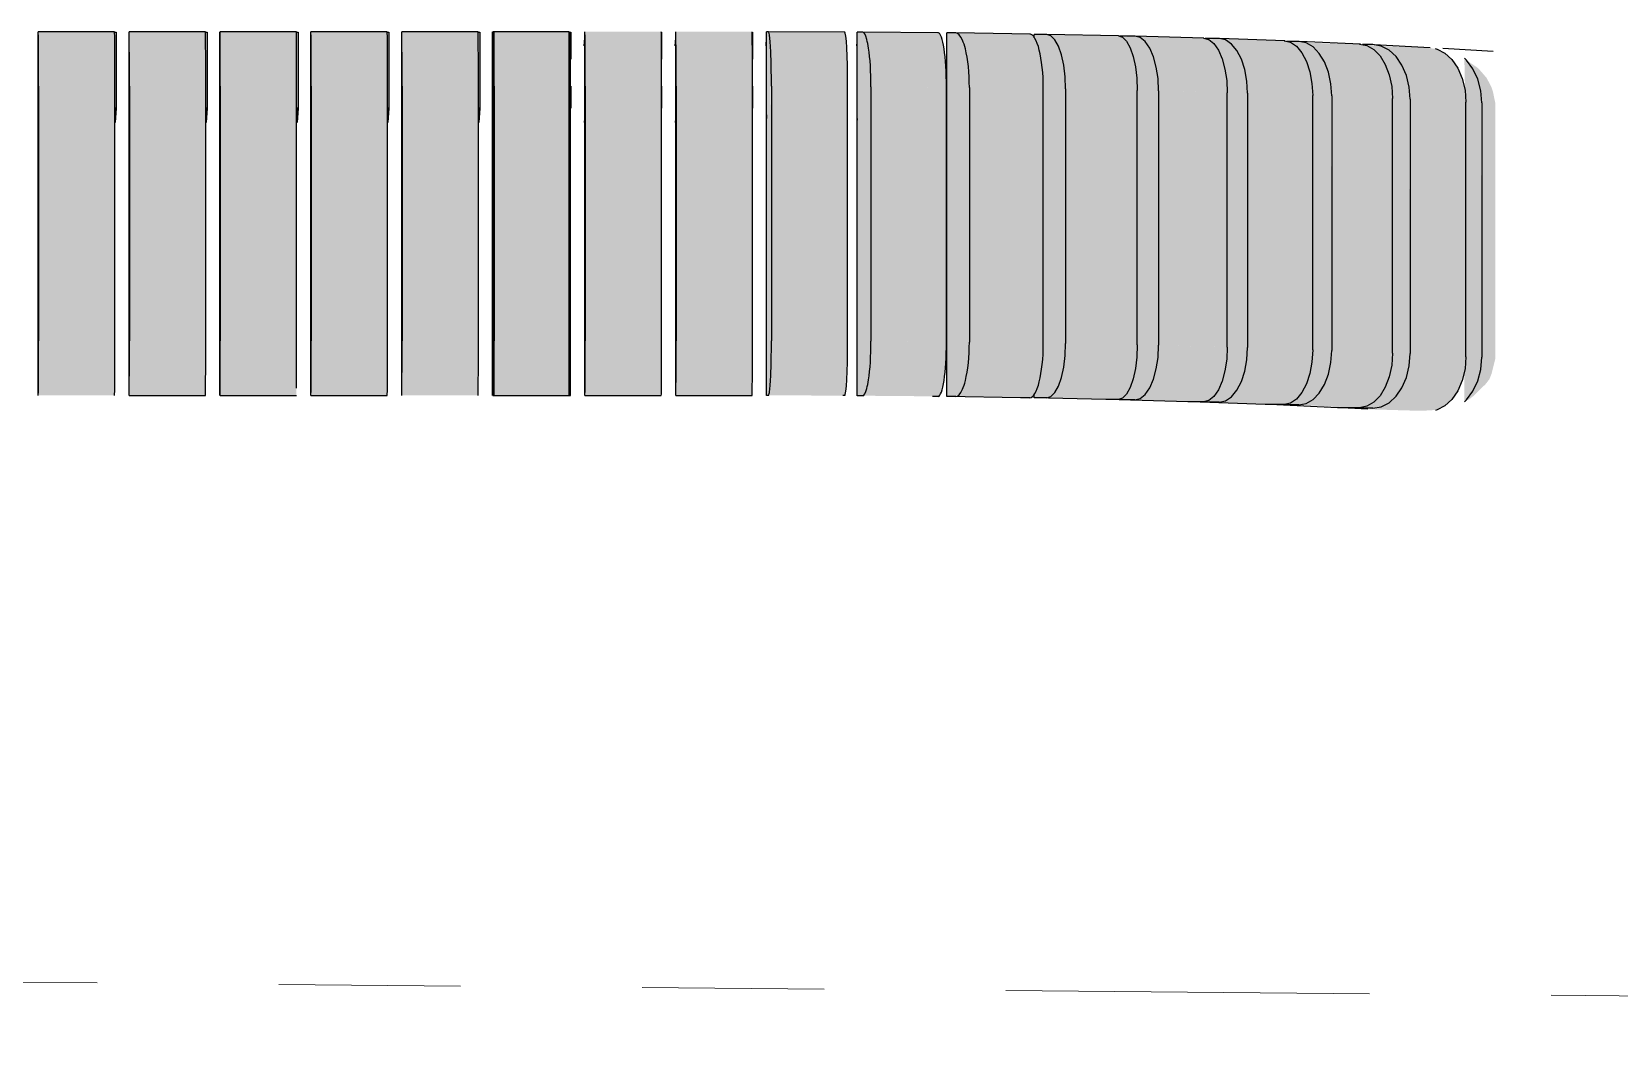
# Model space of a CAD drawing. Header units: metres. Extents: x 0 to 258, y 3 to 25.
# Drawn here: x 183.604 to 184.477, y 22.129 to 22.684 of the extents above; entities that cross this region are included whole.
import ezdxf

# ---------------------------------------------------------------- set-up
doc = ezdxf.new("R2010")
doc.units = ezdxf.units.M
doc.linetypes.add('JacobsDash', pattern=[0.0045, 0.003, -0.0015])
doc.layers.add('A-DETL', color=7, linetype='Continuous', lineweight=13)
doc.layers.add('A-GENM', color=7, linetype='Continuous', lineweight=35)

# ---------------------------------------------------------------- blocks, each defined once
blk = doc.blocks.new('BR08_SEATING_SOUTH 3 - BR08_SEATING_SOUTH 3-5677935-Section 202 ANNOTATION')
at = {"layer": 'A-GENM', "lineweight": 25, "true_color": 0xebe8e4}
for points in [[(-334.5539, 22.65421), (-334.5119, 22.65421), (-334.51203, 22.68421), (-334.55403, 22.68421), (-334.55392, 22.66921), (-334.5539, 22.65649)], [(-334.5119, 22.64211), (-334.51111, 22.64211), (-334.51112, 22.68404), (-334.51202, 22.68404), (-334.51192, 22.66921), (-334.5119, 22.65073)], [(-334.5039, 22.65421), (-334.4619, 22.65421), (-334.46203, 22.68421), (-334.50403, 22.68421), (-334.50392, 22.66921), (-334.5039, 22.65649)], [(-334.4619, 22.64211), (-334.46111, 22.64211), (-334.46112, 22.68404), (-334.46202, 22.68404), (-334.46192, 22.66921), (-334.4619, 22.65073)], [(-334.4539, 22.65421), (-334.4119, 22.65421), (-334.41203, 22.68421), (-334.45403, 22.68421), (-334.45392, 22.66921), (-334.4539, 22.65649)], [(-334.4119, 22.64211), (-334.41111, 22.64211), (-334.41112, 22.68404), (-334.41202, 22.68404), (-334.41192, 22.66921), (-334.4119, 22.65073)], [(-334.4039, 22.65421), (-334.3619, 22.65421), (-334.36203, 22.68421), (-334.40403, 22.68421), (-334.40392, 22.66921), (-334.4039, 22.65649)], [(-334.3619, 22.64211), (-334.36111, 22.64211), (-334.36112, 22.68404), (-334.36202, 22.68404), (-334.36192, 22.66921), (-334.3619, 22.65073)], [(-334.3539, 22.65421), (-334.3119, 22.65421), (-334.31203, 22.68421), (-334.35403, 22.68421), (-334.35392, 22.66921), (-334.3539, 22.65649)], [(-334.3119, 22.64211), (-334.31111, 22.64211), (-334.31112, 22.68404), (-334.31202, 22.68404), (-334.31192, 22.66921), (-334.3119, 22.65073)], [(-334.3039, 22.65421), (-334.2619, 22.65421), (-334.26203, 22.68421), (-334.30403, 22.68421), (-334.30392, 22.66921), (-334.3039, 22.65649)], [(-334.30315, 22.65421), (-334.26115, 22.65421), (-334.26128, 22.68421), (-334.30327, 22.68421), (-334.30317, 22.66921), (-334.30315, 22.65649)], [(-334.25315, 22.65421), (-334.21115, 22.65421), (-334.21128, 22.68421), (-334.25328, 22.68421), (-334.25317, 22.66921), (-334.25315, 22.65649)], [(-334.20315, 22.65421), (-334.16115, 22.65421), (-334.16128, 22.68421), (-334.20328, 22.68421), (-334.20317, 22.66921), (-334.20315, 22.65649)], [(-334.1523, 22.48419), (-334.15151, 22.48821), (-334.15076, 22.50643), (-334.15071, 22.57834), (-334.15117, 22.6754), (-334.1523, 22.68419), (-334.15337, 22.68419), (-334.15337, 22.48419)], [(-334.10877, 22.65407), (-334.10923, 22.67528), (-334.11036, 22.68407), (-334.1523, 22.68419), (-334.15189, 22.68317), (-334.15117, 22.6754), (-334.15071, 22.65419), (-334.1482, 22.65418)], [(-334.10048, 22.484), (-334.0993, 22.48502), (-334.0982, 22.48802), (-334.09653, 22.499), (-334.09592, 22.514), (-334.09608, 22.66177), (-334.09726, 22.67521), (-334.0993, 22.68298), (-334.10048, 22.684), (-334.10352, 22.684), (-334.10352, 22.484)], [(-334.05441, 22.65364), (-334.05502, 22.66864), (-334.05669, 22.67962), (-334.05779, 22.68262), (-334.05897, 22.68364), (-334.10048, 22.684), (-334.0993, 22.68298), (-334.0982, 22.67998), (-334.09653, 22.669), (-334.09592, 22.654), (-334.07037, 22.65378)], [(-334.04928, 22.48353), (-334.04735, 22.48455), (-334.04554, 22.48755), (-334.04399, 22.49231), (-334.04264, 22.50018), (-334.0418, 22.51353), (-334.04206, 22.66129), (-334.04399, 22.67474), (-334.04554, 22.67951), (-334.04735, 22.6825), (-334.04928, 22.68353), (-334.05427, 22.68353), (-334.05427, 22.48353)], [(-334.00113, 22.65292), (-334.00214, 22.66793), (-334.00332, 22.67414), (-334.00487, 22.67891), (-334.00668, 22.68191), (-334.00861, 22.68293), (-334.04928, 22.68353), (-334.04735, 22.6825), (-334.04554, 22.67951), (-334.04399, 22.67474), (-334.04281, 22.66852), (-334.0418, 22.65352)], [(-334.00609, 22.48277), (-333.99921, 22.48277), (-333.99691, 22.48352), (-333.99473, 22.48574), (-333.99254, 22.48999), (-333.99114, 22.49407), (-333.98986, 22.50018), (-333.98888, 22.51278), (-333.98914, 22.65944), (-333.99114, 22.67147), (-333.99277, 22.67622), (-333.99473, 22.6798), (-333.99691, 22.68202), (-333.99921, 22.68277), (-334.00609, 22.68277), (-334.00586, 22.68055), (-334.00487, 22.67891), (-334.00332, 22.67414), (-334.00145, 22.66129), (-334.00113, 22.65294), (-334.00139, 22.50517), (-334.00332, 22.49172), (-334.00609, 22.48395)], [(-333.94946, 22.65193), (-333.95048, 22.66495), (-333.95171, 22.67064), (-333.95334, 22.67539), (-333.9553, 22.67897), (-333.95748, 22.68119), (-333.95978, 22.68194), (-333.99921, 22.68277), (-333.99691, 22.68202), (-333.99473, 22.6798), (-333.99254, 22.67554), (-333.99114, 22.67147), (-333.98991, 22.66578), (-333.98888, 22.65276)], [(-333.95946, 22.48174), (-333.95075, 22.48174), (-333.94784, 22.48249), (-333.94508, 22.48471), (-333.9426, 22.48829), (-333.94048, 22.49324), (-333.93876, 22.50018), (-333.93801, 22.50507), (-333.93769, 22.51278), (-333.93801, 22.65841), (-333.93898, 22.66475), (-333.94054, 22.67044), (-333.9426, 22.67519), (-333.94508, 22.67877), (-333.94784, 22.68099), (-333.95171, 22.68174), (-333.95748, 22.68119), (-333.9553, 22.67897), (-333.95334, 22.67539), (-333.95171, 22.67064), (-333.94981, 22.65944), (-333.94946, 22.65192), (-333.94971, 22.50527), (-333.95171, 22.49324), (-333.95484, 22.48574), (-333.95666, 22.48352), (-333.95748, 22.48269), (-333.95946, 22.48194)], [(-333.89989, 22.65067), (-333.90022, 22.65735), (-333.90118, 22.66369), (-333.90274, 22.66938), (-333.90481, 22.67414), (-333.90728, 22.67771), (-333.91005, 22.67993), (-333.91471, 22.68073), (-333.95075, 22.68174), (-333.94784, 22.68099), (-333.94508, 22.67877), (-333.9426, 22.67519), (-333.94054, 22.67044), (-333.93898, 22.66475), (-333.93792, 22.65649), (-333.93769, 22.65173), (-333.91471, 22.65109)], [(-333.91484, 22.48044), (-333.90439, 22.48044), (-333.9009, 22.4812), (-333.89759, 22.48342), (-333.89449, 22.48723), (-333.89206, 22.49198), (-333.88976, 22.50018), (-333.88911, 22.50378), (-333.88871, 22.51069), (-333.88911, 22.65711), (-333.89027, 22.66345), (-333.89213, 22.66914), (-333.89462, 22.67389), (-333.89759, 22.67747), (-333.9009, 22.67969), (-333.90481, 22.68044), (-333.91005, 22.67993), (-333.90728, 22.67771), (-333.90481, 22.67414), (-333.90274, 22.66938), (-333.90118, 22.66369), (-333.89994, 22.65173), (-333.89989, 22.65066), (-333.90022, 22.50402), (-333.90245, 22.49304), (-333.90435, 22.48829), (-333.90481, 22.48723), (-333.90873, 22.48249), (-333.91005, 22.48144), (-333.91484, 22.48068)], [(-333.85292, 22.64916), (-333.85343, 22.65649), (-333.85447, 22.66218), (-333.85634, 22.66787), (-333.85882, 22.67263), (-333.8618, 22.6762), (-333.86511, 22.67842), (-333.8686, 22.67918), (-333.90439, 22.68044), (-333.9009, 22.67969), (-333.89759, 22.67747), (-333.89462, 22.67389), (-333.89213, 22.66914), (-333.89027, 22.66345), (-333.88907, 22.65649), (-333.88871, 22.65043)], [(-333.87268, 22.4789), (-333.86059, 22.4789), (-333.85655, 22.47965), (-333.85245, 22.48215), (-333.84911, 22.48573), (-333.8463, 22.49048), (-333.84419, 22.49617), (-333.84291, 22.50224), (-333.84245, 22.51046), (-333.84291, 22.65555), (-333.84425, 22.6619), (-333.84641, 22.66759), (-333.84928, 22.67234), (-333.85272, 22.67592), (-333.85655, 22.67814), (-333.8618, 22.6789), (-333.86511, 22.67842), (-333.8618, 22.6762), (-333.85882, 22.67263), (-333.85634, 22.66787), (-333.85417, 22.66051), (-333.85332, 22.65584), (-333.85292, 22.64917), (-333.85332, 22.50251), (-333.85447, 22.49617), (-333.85634, 22.49048), (-333.85882, 22.48573), (-333.86322, 22.4812), (-333.86511, 22.47993), (-333.8686, 22.47918), (-333.87268, 22.47918)], [(-333.80902, 22.64741), (-333.80998, 22.65649), (-333.81082, 22.66043), (-333.81298, 22.66612), (-333.81585, 22.67088), (-333.81929, 22.67445), (-333.82312, 22.67668), (-333.82716, 22.67743), (-333.85655, 22.67814), (-333.85272, 22.67592), (-333.84928, 22.67234), (-333.84641, 22.66759), (-333.84425, 22.6619), (-333.84291, 22.65555), (-333.84245, 22.64888), (-333.83688, 22.64863)], [(-333.8334, 22.47711), (-333.81929, 22.4772), (-333.81462, 22.47818), (-333.81058, 22.4804), (-333.80683, 22.48398), (-333.80368, 22.48873), (-333.80131, 22.49443), (-333.79987, 22.50046), (-333.79936, 22.50891), (-333.79987, 22.65377), (-333.80138, 22.66011), (-333.80381, 22.6658), (-333.80705, 22.67056), (-333.81092, 22.67414), (-333.81585, 22.67646), (-333.82312, 22.67711), (-333.82312, 22.67668), (-333.81929, 22.67445), (-333.81585, 22.67088), (-333.81298, 22.66612), (-333.81082, 22.66043), (-333.80947, 22.65409), (-333.80902, 22.64741), (-333.8096, 22.50018), (-333.81082, 22.49443), (-333.81298, 22.48873), (-333.81585, 22.48398), (-333.82059, 22.47965), (-333.82312, 22.47818), (-333.82716, 22.47743), (-333.8334, 22.47743)], [(-333.76862, 22.64544), (-333.76913, 22.65211), (-333.77064, 22.65846), (-333.77307, 22.66415), (-333.7763, 22.66891), (-333.78017, 22.67248), (-333.78449, 22.67471), (-333.79328, 22.67569), (-333.81524, 22.67636), (-333.81092, 22.67414), (-333.80705, 22.67056), (-333.80381, 22.6658), (-333.80138, 22.66011), (-333.79987, 22.65377), (-333.79936, 22.64709)], [(-333.75239, 22.64459), (-333.75385, 22.65162), (-333.75477, 22.65412), (-333.75726, 22.65885), (-333.76187, 22.66415), (-333.76833, 22.66856), (-333.76477, 22.6638), (-333.76167, 22.65649), (-333.76043, 22.65176), (-333.75986, 22.64508), (-333.75905, 22.64503)], [(-334.5539, 22.51421), (-334.5119, 22.51421), (-334.5119, 22.65421), (-334.5539, 22.65421), (-334.5539, 22.57834)], [(-334.5039, 22.51421), (-334.4619, 22.51421), (-334.4619, 22.65421), (-334.5039, 22.65421), (-334.5039, 22.57834)], [(-334.4539, 22.51421), (-334.4119, 22.51421), (-334.4119, 22.65421), (-334.4539, 22.65421), (-334.4539, 22.57834)], [(-334.4039, 22.51421), (-334.3619, 22.51421), (-334.3619, 22.65421), (-334.4039, 22.65421), (-334.4039, 22.57834)], [(-334.3539, 22.51421), (-334.3119, 22.51421), (-334.3119, 22.65421), (-334.3539, 22.65421), (-334.3539, 22.57834)], [(-334.3039, 22.51421), (-334.2619, 22.51421), (-334.2619, 22.65421), (-334.3039, 22.65421), (-334.3039, 22.57834)], [(-334.30315, 22.51421), (-334.26115, 22.51421), (-334.26115, 22.65421), (-334.30315, 22.65421), (-334.30315, 22.57834)], [(-334.25315, 22.51421), (-334.21115, 22.51421), (-334.21115, 22.65421), (-334.25315, 22.65421), (-334.25315, 22.57834)], [(-334.21115, 22.64211), (-334.21112, 22.64211), (-334.21115, 22.65421)], [(-334.20315, 22.51421), (-334.16115, 22.51421), (-334.16115, 22.65421), (-334.20315, 22.65421), (-334.20315, 22.57834)], [(-334.16115, 22.64211), (-334.16112, 22.64211), (-334.16115, 22.65421)], [(-334.10877, 22.51407), (-334.10877, 22.65407), (-334.15071, 22.65419), (-334.15071, 22.51419)], [(-334.10367, 22.6344), (-334.10352, 22.63648), (-334.10368, 22.654)], [(-334.05441, 22.51364), (-334.05441, 22.65364), (-334.09592, 22.654), (-334.09592, 22.514), (-334.07037, 22.51378)], [(-334.00113, 22.51293), (-334.00113, 22.65292), (-334.0418, 22.65352), (-334.0418, 22.51353)], [(-333.94946, 22.51194), (-333.94946, 22.65193), (-333.98888, 22.65276), (-333.98888, 22.51278)], [(-333.89989, 22.51069), (-333.89989, 22.65067), (-333.93769, 22.65173), (-333.93769, 22.51175), (-333.91471, 22.51111)], [(-333.85292, 22.50919), (-333.85292, 22.64916), (-333.88871, 22.65043), (-333.88871, 22.51046)], [(-333.80902, 22.50745), (-333.80902, 22.64741), (-333.84245, 22.64888), (-333.84245, 22.50891)], [(-333.76862, 22.50548), (-333.76862, 22.64544), (-333.79936, 22.64709), (-333.79936, 22.50714)], [(-334.5119, 22.6343), (-334.51168, 22.6343), (-334.51111, 22.64211), (-334.5119, 22.64211), (-334.5119, 22.63434)], [(-334.4119, 22.63432), (-334.41168, 22.63432), (-334.41111, 22.64211), (-334.4119, 22.64211), (-334.4119, 22.63436)], [(-334.3119, 22.63435), (-334.31168, 22.63435), (-334.31111, 22.64211), (-334.3119, 22.64211), (-334.3119, 22.63439)], [(-334.20368, 22.63438), (-334.20336, 22.64211), (-334.20368, 22.64197)], [(-334.10367, 22.6344), (-334.10352, 22.6344), (-334.10352, 22.63648)], [(-334.55411, 22.48421), (-334.55403, 22.48421), (-334.5539, 22.57834), (-334.55411, 22.48823)], [(-334.50411, 22.48421), (-334.50403, 22.48421), (-334.5039, 22.57834), (-334.50411, 22.50018)], [(-334.45411, 22.48421), (-334.45403, 22.48421), (-334.4539, 22.57834), (-334.45411, 22.50018)], [(-334.40411, 22.48421), (-334.40403, 22.48421), (-334.4039, 22.57834), (-334.40411, 22.48823)], [(-334.35411, 22.48421), (-334.35403, 22.48421), (-334.3539, 22.57834), (-334.35411, 22.48823)], [(-334.30411, 22.48421), (-334.30403, 22.48421), (-334.3039, 22.57834), (-334.30411, 22.48823)], [(-334.25336, 22.48421), (-334.25328, 22.48421), (-334.25315, 22.57834), (-334.25336, 22.50018)], [(-334.20336, 22.48421), (-334.20328, 22.48421), (-334.20315, 22.57834), (-334.20336, 22.48823)], [(-334.55403, 22.48421), (-334.51203, 22.48421), (-334.51192, 22.50018), (-334.5119, 22.51421), (-334.5539, 22.51421), (-334.55399, 22.48524)], [(-334.50403, 22.48421), (-334.46203, 22.48421), (-334.46192, 22.50018), (-334.4619, 22.51421), (-334.5039, 22.51421), (-334.50399, 22.48524)], [(-334.45403, 22.48421), (-334.41203, 22.48421), (-334.41192, 22.50018), (-334.4119, 22.51421), (-334.4539, 22.51421), (-334.45399, 22.48524)], [(-334.40403, 22.48421), (-334.36203, 22.48421), (-334.36192, 22.50018), (-334.3619, 22.51421), (-334.4039, 22.51421), (-334.40399, 22.48524)], [(-334.35403, 22.48421), (-334.31203, 22.48421), (-334.31192, 22.50018), (-334.3119, 22.51421), (-334.3539, 22.51421), (-334.354, 22.48524)], [(-334.30403, 22.48421), (-334.26203, 22.48421), (-334.26192, 22.50018), (-334.2619, 22.51421), (-334.3039, 22.51421), (-334.304, 22.48524)], [(-334.30327, 22.48421), (-334.30321, 22.48421), (-334.26128, 22.48421), (-334.26116, 22.50018), (-334.26115, 22.51421), (-334.30315, 22.51421), (-334.30324, 22.48524)], [(-334.25328, 22.48421), (-334.21128, 22.48421), (-334.21117, 22.50018), (-334.21115, 22.51421), (-334.25315, 22.51421), (-334.25324, 22.48524)], [(-334.20328, 22.48421), (-334.16128, 22.48421), (-334.16117, 22.50018), (-334.16115, 22.51421), (-334.20315, 22.51421), (-334.20324, 22.48524)], [(-334.11036, 22.48407), (-334.10995, 22.48509), (-334.10923, 22.49286), (-334.10877, 22.51407), (-334.15071, 22.51419), (-334.15117, 22.49298), (-334.1523, 22.48419), (-334.1482, 22.48418)], [(-334.05897, 22.48364), (-334.05779, 22.48466), (-334.05669, 22.48766), (-334.05502, 22.49864), (-334.05441, 22.51364), (-334.09592, 22.514), (-334.09653, 22.499), (-334.0982, 22.48802), (-334.0993, 22.48502), (-334.10048, 22.484), (-334.07037, 22.48374)], [(-334.00861, 22.48293), (-334.00668, 22.48395), (-334.00487, 22.48695), (-334.00332, 22.49172), (-334.0019, 22.50018), (-334.00113, 22.51293), (-334.0418, 22.51353), (-334.04281, 22.49853), (-334.04399, 22.49231), (-334.04554, 22.48755), (-334.04735, 22.48455), (-334.04928, 22.48353)], [(-333.95978, 22.48194), (-333.95748, 22.48269), (-333.9553, 22.48491), (-333.95334, 22.48849), (-333.95171, 22.49324), (-333.95033, 22.50018), (-333.94946, 22.51194), (-333.98888, 22.51278), (-333.98991, 22.49976), (-333.99254, 22.48999), (-333.99277, 22.48932), (-333.99473, 22.48574), (-333.99691, 22.48352), (-333.99921, 22.48277), (-333.98888, 22.48255)], [(-333.91295, 22.48068), (-333.91005, 22.48144), (-333.90728, 22.48366), (-333.90481, 22.48723), (-333.90274, 22.49198), (-333.9008, 22.50018), (-333.90022, 22.50402), (-333.89989, 22.51069), (-333.93769, 22.51175), (-333.93876, 22.50018), (-333.93898, 22.49873), (-333.94054, 22.49304), (-333.9426, 22.48829), (-333.94508, 22.48471), (-333.94784, 22.48249), (-333.95075, 22.48174), (-333.91471, 22.48073)], [(-333.8686, 22.47918), (-333.86511, 22.47993), (-333.8618, 22.48215), (-333.85882, 22.48573), (-333.85634, 22.49048), (-333.85374, 22.50018), (-333.85332, 22.50251), (-333.85292, 22.50919), (-333.88871, 22.51046), (-333.88976, 22.50018), (-333.89027, 22.49744), (-333.89213, 22.49175), (-333.89462, 22.48699), (-333.89759, 22.48342), (-333.9009, 22.4812), (-333.90439, 22.48044)], [(-333.82716, 22.47743), (-333.82312, 22.47818), (-333.81929, 22.4804), (-333.81585, 22.48398), (-333.81298, 22.48873), (-333.81082, 22.49443), (-333.80947, 22.50077), (-333.80902, 22.50745), (-333.84245, 22.50891), (-333.84334, 22.50018), (-333.84425, 22.49589), (-333.84641, 22.4902), (-333.84928, 22.48545), (-333.85272, 22.48187), (-333.85655, 22.47965), (-333.86059, 22.4789), (-333.83688, 22.47785)], [(-333.79328, 22.47569), (-333.78449, 22.47621), (-333.78017, 22.47843), (-333.7763, 22.48201), (-333.77307, 22.48677), (-333.77064, 22.49246), (-333.76902, 22.50018), (-333.76862, 22.50548), (-333.79936, 22.50714), (-333.79994, 22.50018), (-333.80138, 22.49411), (-333.80381, 22.48842), (-333.80705, 22.48367), (-333.81092, 22.48009), (-333.81524, 22.47787), (-333.81978, 22.47711)], [(-333.76833, 22.48167), (-333.76721, 22.48177), (-333.76445, 22.48389), (-333.75776, 22.49044), (-333.7557, 22.4931), (-333.75454, 22.49608), (-333.75239, 22.50465), (-333.75986, 22.50514), (-333.76043, 22.49846), (-333.76209, 22.49212), (-333.76477, 22.48642)], [(-334.0136, 22.48293), (-334.04797, 22.48351), (-334.0418, 22.48334)], [(-333.96666, 22.48194), (-333.95978, 22.48194), (-333.99254, 22.48248)], [(-333.92166, 22.48068), (-333.91471, 22.48073), (-333.95946, 22.48174)], [(-333.87905, 22.47918), (-333.8686, 22.47918), (-333.91471, 22.48044)], [(-333.83925, 22.47743), (-333.83688, 22.47785), (-333.87268, 22.4789)], [(-333.79328, 22.47569), (-333.81978, 22.47711), (-333.82266, 22.47654), (-333.79677, 22.47579)]]:
    blk.add_hatch(color=254, dxfattribs=at).paths.add_polyline_path(points)
h = blk.add_hatch(color=254, dxfattribs=at)
h.paths.add_polyline_path([(-334.26115, 22.64211), (-334.26112, 22.64211), (-334.26115, 22.65421)])
h.paths.add_polyline_path([(-334.26115, 22.66198), (-334.26112, 22.66198), (-334.26117, 22.66921)])
h = blk.add_hatch(color=254, dxfattribs=at)
edge = h.paths.add_edge_path()
edge.add_line((-333.76948, 22.48113), (-333.76833, 22.48167))
edge.add_line((-333.76833, 22.48167), (-333.76477, 22.48642))
edge.add_line((-333.76477, 22.48642), (-333.762, 22.49246))
edge.add_line((-333.762, 22.49246), (-333.76028, 22.50018))
edge.add_line((-333.76028, 22.50018), (-333.75986, 22.50714))
edge.add_line((-333.75986, 22.50714), (-333.76043, 22.65176))
edge.add_line((-333.76043, 22.65176), (-333.76209, 22.65811))
edge.add_line((-333.76209, 22.65811), (-333.76477, 22.6638))
edge.add_line((-333.76477, 22.6638), (-333.76833, 22.66856))
edge.add_line((-333.76833, 22.66856), (-333.76948, 22.66909))
edge.add_line((-333.76948, 22.66909), (-333.76913, 22.65211))
edge.add_line((-333.76913, 22.65211), (-333.76862, 22.64544))
edge.add_line((-333.76862, 22.64544), (-333.76913, 22.4988))
edge.add_line((-333.76913, 22.4988), (-333.76948, 22.49734))
edge.add_line((-333.76948, 22.49734), (-333.76948, 22.49359))
edge.add_line((-333.76948, 22.49359), (-333.76948, 22.4834))
edge.add_line((-333.76948, 22.4834), (-333.76948, 22.48172))
h = blk.add_hatch(color=254, dxfattribs=at)
edge = h.paths.add_edge_path()
edge.add_line((-334.15368, 22.63438), (-334.15337, 22.63859))
edge.add_line((-334.15337, 22.63859), (-334.15368, 22.65649))
h = blk.add_hatch(color=254, dxfattribs=at)
edge = h.paths.add_edge_path()
edge.add_line((-334.46168, 22.63431), (-334.46111, 22.64211))
edge.add_line((-334.46111, 22.64211), (-334.4619, 22.64211))
edge.add_line((-334.4619, 22.64211), (-334.4619, 22.63435))
edge.add_line((-334.4619, 22.63435), (-334.4619, 22.63431))
h = blk.add_hatch(color=254, dxfattribs=at)
edge = h.paths.add_edge_path()
edge.add_line((-334.36168, 22.63433), (-334.36111, 22.64211))
edge.add_line((-334.36111, 22.64211), (-334.3619, 22.6419))
edge.add_line((-334.3619, 22.6419), (-334.3619, 22.63433))
h = blk.add_hatch(color=254, dxfattribs=at)
edge = h.paths.add_edge_path()
edge.add_line((-334.25368, 22.63436), (-334.25336, 22.64211))
edge.add_line((-334.25336, 22.64211), (-334.25368, 22.64211))
h = blk.add_hatch(color=254, dxfattribs=at)
edge = h.paths.add_edge_path()
edge.add_line((-334.25336, 22.63436), (-334.25336, 22.63875))
edge.add_line((-334.25336, 22.63875), (-334.25368, 22.63436))
h = blk.add_hatch(color=254, dxfattribs=at)
edge = h.paths.add_edge_path()
edge.add_line((-334.20336, 22.63437), (-334.20336, 22.63875))
edge.add_line((-334.20336, 22.63875), (-334.20368, 22.63437))
h = blk.add_hatch(color=254, dxfattribs=at)
edge = h.paths.add_edge_path()
edge.add_line((-334.15337, 22.63438), (-334.15337, 22.63859))
edge.add_line((-334.15337, 22.63859), (-334.15368, 22.63438))
h = blk.add_hatch(color=254, dxfattribs=at)
edge = h.paths.add_edge_path()
edge.add_line((-333.75239, 22.55729), (-333.75239, 22.64459))
edge.add_line((-333.75239, 22.64459), (-333.75986, 22.64508))
edge.add_line((-333.75986, 22.64508), (-333.75986, 22.50514))
edge.add_line((-333.75986, 22.50514), (-333.75905, 22.50509))
edge.add_line((-333.75905, 22.50509), (-333.75239, 22.50465))
at = {"layer": 'A-GENM', "color": 254, "lineweight": 25, "true_color": 0xd4d4d4}
for p, q in [((-334.55411, 22.48421), (-334.55411, 22.68421)), ((-334.51203, 22.68421), (-334.55403, 22.68421)), ((-334.51202, 22.68404), (-334.51112, 22.68404)), ((-334.51112, 22.68404), (-334.51111, 22.64211)), ((-334.50411, 22.48421), (-334.50411, 22.68421)), ((-334.46203, 22.68421), (-334.50403, 22.68421)), ((-334.46202, 22.68404), (-334.46112, 22.68404)), ((-334.46112, 22.68404), (-334.46111, 22.64211)), ((-334.45411, 22.48421), (-334.45411, 22.68421)), ((-334.41203, 22.68421), (-334.45403, 22.68421)), ((-334.41202, 22.68404), (-334.41112, 22.68404)), ((-334.41112, 22.68404), (-334.41111, 22.64211)), ((-334.40411, 22.48421), (-334.40411, 22.68421)), ((-334.36203, 22.68421), (-334.40403, 22.68421)), ((-334.36202, 22.68404), (-334.36112, 22.68404)), ((-334.36112, 22.68404), (-334.36111, 22.64211)), ((-334.35411, 22.48421), (-334.35411, 22.68421)), ((-334.31203, 22.68421), (-334.35403, 22.68421)), ((-334.31202, 22.68404), (-334.31112, 22.68404)), ((-334.31112, 22.68404), (-334.31111, 22.64211)), ((-334.30411, 22.48421), (-334.30411, 22.68421)), ((-334.26203, 22.68421), (-334.30403, 22.68421)), ((-334.26113, 22.68404), (-334.26112, 22.66921)), ((-334.25368, 22.67643), (-334.25336, 22.68082)), ((-334.25336, 22.48421), (-334.25336, 22.68421)), ((-334.21113, 22.68404), (-334.21112, 22.66921)), ((-334.20368, 22.67644), (-334.20336, 22.68087)), ((-334.20336, 22.48421), (-334.20336, 22.68421)), ((-334.16113, 22.68404), (-334.16112, 22.66921)), ((-334.15368, 22.67645), (-334.15337, 22.68066)), ((-334.15337, 22.48419), (-334.15337, 22.68419)), ((-334.1523, 22.68419), (-334.15337, 22.68419)), ((-334.11028, 22.68407), (-334.1523, 22.68419)), ((-334.10352, 22.484), (-334.10352, 22.684)), ((-334.10048, 22.684), (-334.10352, 22.684)), ((-334.05871, 22.68364), (-334.10048, 22.684)), ((-334.05427, 22.48353), (-334.05427, 22.68353)), ((-334.04928, 22.68353), (-334.05427, 22.68353)), ((-334.00817, 22.68292), (-334.04925, 22.68353)), ((-334.00609, 22.68092), (-334.00609, 22.68277)), ((-333.99921, 22.68277), (-334.00609, 22.68277)), ((-333.9597, 22.68194), (-333.99913, 22.68277)), ((-333.95075, 22.68174), (-333.95916, 22.68174)), ((-333.94784, 22.68099), (-333.95075, 22.68174)), ((-333.91279, 22.68068), (-333.95059, 22.68174)), ((-333.90439, 22.68044), (-333.91202, 22.68044)), ((-333.9009, 22.67969), (-333.90439, 22.68044)), ((-333.86831, 22.67917), (-333.9041, 22.68044)), ((-334.10368, 22.67647), (-334.10352, 22.67855)), ((-333.99114, 22.67147), (-333.99277, 22.67622)), ((-333.94054, 22.67044), (-333.9426, 22.67519)), ((-333.89213, 22.66914), (-333.89462, 22.67389)), ((-333.86059, 22.6789), (-333.8673, 22.6789)), ((-333.85655, 22.67814), (-333.86059, 22.6789)), ((-333.82668, 22.67742), (-333.86011, 22.67889)), ((-333.84641, 22.66759), (-333.84928, 22.67234)), ((-333.81978, 22.67711), (-333.82547, 22.67711)), ((-333.81524, 22.67636), (-333.81978, 22.67711)), ((-333.78829, 22.67544), (-333.81903, 22.67709)), ((-333.81092, 22.67414), (-333.81524, 22.67636)), ((-333.80705, 22.67056), (-333.81092, 22.67414)), ((-333.75366, 22.67326), (-333.78126, 22.67508)), ((-333.80381, 22.6658), (-333.80705, 22.67056)), ((-333.80138, 22.66011), (-333.80381, 22.6658)), ((-333.76209, 22.65811), (-333.76477, 22.6638)), ((-334.5539, 22.65421), (-334.5539, 22.51421)), ((-334.5119, 22.51421), (-334.5119, 22.65421)), ((-334.5039, 22.65421), (-334.5039, 22.51421)), ((-334.4619, 22.51421), (-334.4619, 22.65421)), ((-334.4539, 22.65421), (-334.4539, 22.51421)), ((-334.4119, 22.51421), (-334.4119, 22.65421)), ((-334.4039, 22.65421), (-334.4039, 22.51421)), ((-334.3619, 22.51421), (-334.3619, 22.65421)), ((-334.3539, 22.65421), (-334.3539, 22.51421)), ((-334.3119, 22.51421), (-334.3119, 22.65421)), ((-334.3039, 22.65421), (-334.3039, 22.51421)), ((-334.30315, 22.65421), (-334.30315, 22.51421)), ((-334.2619, 22.51421), (-334.2619, 22.65421)), ((-334.26115, 22.51421), (-334.26115, 22.65421)), ((-334.26112, 22.65421), (-334.26112, 22.64211)), ((-334.25315, 22.65421), (-334.25315, 22.51421)), ((-334.21115, 22.51421), (-334.21115, 22.65421)), ((-334.21112, 22.65421), (-334.21112, 22.64211)), ((-334.20315, 22.65421), (-334.20315, 22.51421)), ((-334.16115, 22.51421), (-334.16115, 22.65421)), ((-334.16112, 22.65421), (-334.16112, 22.64211)), ((-333.98888, 22.65276), (-333.98914, 22.65944)), ((-333.93769, 22.65173), (-333.93801, 22.65841)), ((-333.88871, 22.65043), (-333.88911, 22.65711)), ((-333.84245, 22.64888), (-333.84291, 22.65555)), ((-333.79987, 22.65377), (-333.80138, 22.66011)), ((-333.76043, 22.65176), (-333.76209, 22.65811)), ((-334.15071, 22.65419), (-334.15071, 22.51419)), ((-334.10877, 22.51407), (-334.10877, 22.65407)), ((-334.09592, 22.654), (-334.09592, 22.514)), ((-334.05441, 22.51364), (-334.05441, 22.65364)), ((-334.0418, 22.65352), (-334.0418, 22.51353)), ((-334.00113, 22.51293), (-334.00113, 22.65292)), ((-333.98888, 22.65276), (-333.98888, 22.51278)), ((-333.94946, 22.51194), (-333.94946, 22.65193)), ((-333.93769, 22.65173), (-333.93769, 22.51175)), ((-333.89989, 22.51069), (-333.89989, 22.65067)), ((-333.88871, 22.65043), (-333.88871, 22.51046)), ((-333.85292, 22.50919), (-333.85292, 22.64916)), ((-333.84245, 22.64888), (-333.84245, 22.50891)), ((-333.80902, 22.50745), (-333.80902, 22.64741)), ((-333.79936, 22.64709), (-333.79987, 22.65377)), ((-333.79936, 22.64709), (-333.79936, 22.50714)), ((-333.75986, 22.64508), (-333.76043, 22.65176)), ((-334.51111, 22.64211), (-334.5119, 22.64211)), ((-334.51111, 22.64211), (-334.51168, 22.6343)), ((-334.46111, 22.64211), (-334.4619, 22.64211)), ((-334.46111, 22.64211), (-334.46168, 22.63431)), ((-334.41111, 22.64211), (-334.4119, 22.64211)), ((-334.41111, 22.64211), (-334.41168, 22.63432)), ((-334.36111, 22.64211), (-334.3619, 22.64211)), ((-334.36111, 22.64211), (-334.36168, 22.63433)), ((-334.31111, 22.64211), (-334.3119, 22.64211)), ((-334.31111, 22.64211), (-334.31168, 22.63435)), ((-334.25336, 22.63875), (-334.25368, 22.63436)), ((-334.20336, 22.63875), (-334.20368, 22.63437)), ((-334.15337, 22.63859), (-334.15368, 22.63438)), ((-333.76862, 22.50548), (-333.76862, 22.64544)), ((-333.75986, 22.64508), (-333.75986, 22.50514)), ((-334.10352, 22.63648), (-334.10368, 22.6344)), ((-333.98914, 22.5061), (-333.98888, 22.51278)), ((-333.93801, 22.50507), (-333.93769, 22.51175)), ((-333.88911, 22.50378), (-333.88871, 22.51046)), ((-333.84291, 22.50224), (-333.84245, 22.50891)), ((-333.94054, 22.49304), (-333.93898, 22.49873)), ((-333.93898, 22.49873), (-333.93801, 22.50507)), ((-333.76209, 22.49212), (-333.76043, 22.49846)), ((-333.76043, 22.49846), (-333.75986, 22.50514)), ((-333.99277, 22.48932), (-333.99114, 22.49407)), ((-333.9426, 22.48829), (-333.94054, 22.49304)), ((-333.89462, 22.48699), (-333.89213, 22.49175)), ((-333.84928, 22.48545), (-333.84641, 22.4902)), ((-333.80705, 22.48367), (-333.80381, 22.48842)), ((-333.76477, 22.48642), (-333.76209, 22.49212)), ((-334.50403, 22.48421), (-334.46203, 22.48421)), ((-334.45403, 22.48421), (-334.41203, 22.48421)), ((-334.40403, 22.48421), (-334.36203, 22.48421)), ((-334.30403, 22.48421), (-334.26203, 22.48421)), ((-334.30327, 22.48421), (-334.26128, 22.48421)), ((-334.25328, 22.48421), (-334.21128, 22.48421)), ((-334.20328, 22.48421), (-334.16128, 22.48421)), ((-334.1523, 22.48419), (-334.15337, 22.48419)), ((-334.11036, 22.48407), (-334.11143, 22.48407)), ((-334.10048, 22.484), (-334.10352, 22.484)), ((-334.05897, 22.48364), (-334.06201, 22.48364)), ((-334.0136, 22.48293), (-334.05427, 22.48353)), ((-334.04928, 22.48353), (-334.05427, 22.48353)), ((-334.00861, 22.48293), (-334.0136, 22.48293)), ((-334.00609, 22.48277), (-334.00609, 22.48493)), ((-333.96666, 22.48194), (-334.00609, 22.48277)), ((-333.99921, 22.48277), (-334.00609, 22.48277)), ((-333.95978, 22.48194), (-333.96666, 22.48194)), ((-333.92166, 22.48068), (-333.95946, 22.48174)), ((-333.95075, 22.48174), (-333.95946, 22.48174)), ((-333.95075, 22.48174), (-333.94784, 22.48249)), ((-333.91295, 22.48068), (-333.92166, 22.48068)), ((-333.90439, 22.48044), (-333.91484, 22.48044)), ((-333.87905, 22.47918), (-333.91471, 22.48044)), ((-333.90439, 22.48044), (-333.9009, 22.4812)), ((-333.86059, 22.4789), (-333.85655, 22.47965)), ((-333.85655, 22.47965), (-333.85272, 22.48187)), ((-333.85272, 22.48187), (-333.84928, 22.48545)), ((-333.81524, 22.47787), (-333.81092, 22.48009)), ((-333.81092, 22.48009), (-333.80705, 22.48367)), ((-333.76941, 22.48059), (-333.76833, 22.48167)), ((-333.76833, 22.48167), (-333.76477, 22.48642)), ((-333.8686, 22.47918), (-333.87905, 22.47918)), ((-333.83925, 22.47743), (-333.87268, 22.4789)), ((-333.86059, 22.4789), (-333.87268, 22.4789)), ((-333.82716, 22.47743), (-333.83925, 22.47743)), ((-333.82266, 22.47654), (-333.8334, 22.47711)), ((-333.81978, 22.47711), (-333.8334, 22.47711)), ((-333.81978, 22.47711), (-333.81524, 22.47787))]:
    blk.add_line(p, q, dxfattribs=at)
at = {"layer": 'A-GENM', "color": 254, "lineweight": 25, "true_color": 0xd4d4d4, "flags": 128}
for points in [[(-333.99277, 22.67622), (-333.99473, 22.6798), (-333.99691, 22.68202), (-333.99921, 22.68277)], [(-333.95978, 22.68194), (-333.95748, 22.68119), (-333.9553, 22.67897), (-333.95334, 22.67539), (-333.95171, 22.67064), (-333.95048, 22.66495), (-333.94971, 22.65861), (-333.94946, 22.65193)], [(-333.9426, 22.67519), (-333.94508, 22.67877), (-333.94784, 22.68099)], [(-333.91295, 22.68068), (-333.91005, 22.67993), (-333.90728, 22.67771), (-333.90481, 22.67414), (-333.90274, 22.66938), (-333.90118, 22.66369), (-333.90022, 22.65735), (-333.89989, 22.65067)], [(-333.89462, 22.67389), (-333.89759, 22.67747), (-333.9009, 22.67969)], [(-333.8686, 22.67918), (-333.86511, 22.67842), (-333.8618, 22.6762), (-333.85882, 22.67263), (-333.85634, 22.66787), (-333.85447, 22.66218), (-333.85332, 22.65584), (-333.85292, 22.64916)], [(-333.84928, 22.67234), (-333.85272, 22.67592), (-333.85655, 22.67814)], [(-333.82716, 22.67743), (-333.82312, 22.67668), (-333.81929, 22.67445), (-333.81585, 22.67088), (-333.81298, 22.66612), (-333.81082, 22.66043), (-333.80947, 22.65409), (-333.80902, 22.64741)], [(-333.78553, 22.67501), (-333.78449, 22.67471), (-333.78017, 22.67248), (-333.7763, 22.66891), (-333.77307, 22.66415), (-333.77064, 22.65846), (-333.76913, 22.65211), (-333.76862, 22.64544)], [(-333.98914, 22.65944), (-333.98991, 22.66578), (-333.99114, 22.67147)], [(-333.93801, 22.65841), (-333.93898, 22.66475), (-333.94054, 22.67044)], [(-333.88911, 22.65711), (-333.89027, 22.66345), (-333.89213, 22.66914)], [(-333.84291, 22.65555), (-333.84425, 22.6619), (-333.84641, 22.66759)], [(-333.76477, 22.6638), (-333.76833, 22.66856), (-333.76941, 22.66964)], [(-333.99114, 22.49407), (-333.98991, 22.49976), (-333.98914, 22.5061)], [(-333.94946, 22.51194), (-333.94971, 22.50527), (-333.95048, 22.49893), (-333.95171, 22.49324), (-333.95334, 22.48849), (-333.9553, 22.48491), (-333.95748, 22.48269), (-333.95978, 22.48194)], [(-333.89989, 22.51069), (-333.90022, 22.50402), (-333.90118, 22.49767), (-333.90274, 22.49198), (-333.90481, 22.48723), (-333.90728, 22.48366), (-333.91005, 22.48144), (-333.91295, 22.48068)], [(-333.85292, 22.50919), (-333.85332, 22.50251), (-333.85447, 22.49617), (-333.85634, 22.49048), (-333.85882, 22.48573), (-333.8618, 22.48215), (-333.86511, 22.47993), (-333.8686, 22.47918)], [(-333.80902, 22.50745), (-333.80947, 22.50077), (-333.81082, 22.49443), (-333.81298, 22.48873), (-333.81585, 22.48398), (-333.81929, 22.4804), (-333.82312, 22.47818), (-333.82716, 22.47743)], [(-333.80381, 22.48842), (-333.80138, 22.49411), (-333.79987, 22.50046), (-333.79936, 22.50714)], [(-333.89213, 22.49175), (-333.89027, 22.49744), (-333.88911, 22.50378)], [(-333.84641, 22.4902), (-333.84425, 22.49589), (-333.84291, 22.50224)], [(-333.76862, 22.50548), (-333.76913, 22.4988), (-333.77064, 22.49246), (-333.77307, 22.48677), (-333.7763, 22.48201), (-333.78017, 22.47843), (-333.78449, 22.47621), (-333.78535, 22.47595)], [(-333.99921, 22.48277), (-333.99691, 22.48352), (-333.99473, 22.48574), (-333.99277, 22.48932)], [(-333.94784, 22.48249), (-333.94508, 22.48471), (-333.9426, 22.48829)], [(-333.9009, 22.4812), (-333.89759, 22.48342), (-333.89462, 22.48699)]]:
    blk.add_lwpolyline(points, dxfattribs=at)
at = {"layer": 'A-GENM', "color": 254, "lineweight": 25, "true_color": 0xd4d4d4}
for centre, ratio, start_param, end_param in [((-334.55403, 22.65421), 0.004205, 4.712389, 6.283185), ((-334.51203, 22.65421), 0.004205, 4.712389, 6.283185), ((-334.50403, 22.65421), 0.004205, 4.712389, 6.283185), ((-334.46203, 22.65421), 0.004205, 6.021386, 6.283185), ((-334.46203, 22.65421), 0.004205, 4.712389, 6.021386), ((-334.45403, 22.65421), 0.004205, 4.712389, 6.283185), ((-334.41203, 22.65421), 0.004205, 4.712389, 6.283185), ((-334.40403, 22.65421), 0.004205, 4.712389, 6.283185), ((-334.36203, 22.65421), 0.004205, 5.759587, 6.283185), ((-334.35403, 22.65421), 0.004205, 4.712389, 6.283185), ((-334.31203, 22.65421), 0.004205, 4.712389, 6.283185), ((-334.30403, 22.65421), 0.004205, 4.712389, 6.283185), ((-334.30327, 22.65421), 0.004179, 6.02156, 6.283185), ((-334.30327, 22.65421), 0.004179, 5.759646, 6.021386), ((-334.26203, 22.65421), 0.004205, 6.021386, 6.283185), ((-334.26203, 22.65421), 0.004205, 4.974188, 6.021332), ((-334.26128, 22.65421), 0.004179, 6.021386, 6.283185), ((-334.26128, 22.65421), 0.004179, 5.759587, 6.021386), ((-334.25328, 22.65421), 0.004179, 4.712389, 6.283185), ((-334.21128, 22.65421), 0.004179, 4.712389, 6.283185), ((-334.20328, 22.65421), 0.004179, 4.712389, 6.283185), ((-334.16128, 22.65421), 0.004179, 5.759587, 6.283185), ((-334.1523, 22.65419), 0.053307, 6.021385, 6.28303), ((-334.1523, 22.65419), 0.053307, 5.759585, 6.021383), ((-334.11036, 22.65407), 0.053307, 4.712387, 6.28303), ((-334.10048, 22.654), 0.152023, 5.759568, 6.283164), ((-334.05897, 22.65364), 0.152023, 4.712368, 6.283164), ((-334.04928, 22.65353), 0.249252, 5.759536, 6.283126), ((-334.00861, 22.65293), 0.249252, 4.71233, 6.283126), ((-334.36203, 22.65421), 0.004205, 4.712389, 5.759587), ((-334.30327, 22.65421), 0.004179, 5.497824, 5.759587), ((-334.30327, 22.65421), 0.004179, 5.236016, 5.497787), ((-334.26128, 22.65421), 0.004179, 5.497787, 5.759587), ((-334.26128, 22.65421), 0.004179, 4.712389, 5.497787), ((-334.16128, 22.65421), 0.004179, 4.712389, 5.759587), ((-334.1523, 22.65419), 0.053307, 5.497785, 5.759584), ((-334.1523, 22.65419), 0.053307, 4.974186, 5.497785), ((-334.10048, 22.654), 0.152023, 5.497766, 5.759565), ((-334.10048, 22.654), 0.152023, 4.712368, 5.497766), ((-334.04928, 22.65353), 0.249252, 5.497728, 5.759527), ((-334.04928, 22.65353), 0.249252, 4.71233, 5.497728), ((-334.30327, 22.65421), 0.004179, 4.974213, 5.235988), ((-334.30327, 22.65421), 0.004179, 4.712412, 4.974188), ((-334.26203, 22.65421), 0.004205, 4.712389, 4.974168), ((-334.1523, 22.65419), 0.053307, 4.712387, 4.974186), ((-334.55403, 22.51421), 0.004205, 3.665191, 4.712389), ((-334.51203, 22.51421), 0.004205, 3.141593, 4.712389), ((-334.50403, 22.51421), 0.004205, 3.665191, 4.712389), ((-334.46203, 22.51421), 0.004205, 3.141593, 4.712389), ((-334.45403, 22.51421), 0.004205, 3.926991, 4.712389), ((-334.41203, 22.51421), 0.004205, 3.665191, 4.712389), ((-334.40403, 22.51421), 0.004205, 3.141593, 4.712389), ((-334.36203, 22.51421), 0.004205, 3.141593, 4.712389), ((-334.35403, 22.51421), 0.004205, 4.18879, 4.712389), ((-334.31203, 22.51421), 0.004205, 3.665191, 4.712389), ((-334.30403, 22.51421), 0.004205, 4.18879, 4.712389), ((-334.30327, 22.51421), 0.004179, 4.188815, 4.45059), ((-334.30327, 22.51421), 0.004179, 4.450612, 4.712389), ((-334.26203, 22.51421), 0.004205, 4.18879, 4.450567), ((-334.26203, 22.51421), 0.004205, 4.45059, 4.712368), ((-334.26128, 22.51421), 0.004179, 3.665191, 4.712389), ((-334.25328, 22.51421), 0.004179, 3.141593, 4.712389), ((-334.21128, 22.51421), 0.004179, 3.141593, 4.712389), ((-334.20328, 22.51421), 0.004179, 3.141593, 4.712389), ((-334.16128, 22.51421), 0.004179, 3.141593, 4.712389), ((-334.1523, 22.51419), 0.053307, 3.926993, 4.450592), ((-334.1523, 22.51419), 0.053307, 4.450592, 4.712391), ((-334.11036, 22.51407), 0.053307, 3.141595, 4.712391), ((-334.10048, 22.514), 0.152023, 3.927012, 4.71241), ((-334.05897, 22.51364), 0.152023, 3.141614, 4.71241), ((-334.04928, 22.51353), 0.249252, 3.92705, 4.712448), ((-334.00861, 22.51293), 0.249252, 3.141652, 4.712448), ((-334.35403, 22.51421), 0.004205, 3.926991, 4.18879), ((-334.30403, 22.51421), 0.004205, 3.926991, 4.18879), ((-334.30327, 22.51421), 0.004179, 3.927019, 4.18879), ((-334.26203, 22.51421), 0.004205, 3.926991, 4.188764), ((-334.45403, 22.51421), 0.004205, 3.665191, 3.926991), ((-334.35403, 22.51421), 0.004205, 3.665191, 3.926991), ((-334.30403, 22.51421), 0.004205, 3.665191, 3.926991), ((-334.30327, 22.51421), 0.004179, 3.665229, 3.926991), ((-334.26203, 22.51421), 0.004205, 3.665191, 3.926991), ((-334.1523, 22.51419), 0.053307, 3.665194, 3.926993), ((-334.10048, 22.514), 0.152023, 3.665213, 3.927012), ((-334.04928, 22.51353), 0.249252, 3.66525, 3.92705), ((-334.55403, 22.51421), 0.004205, 3.141593, 3.403392), ((-334.55403, 22.51421), 0.004205, 3.403392, 3.665191), ((-334.50403, 22.51421), 0.004205, 3.141593, 3.403392), ((-334.50403, 22.51421), 0.004205, 3.403392, 3.665191), ((-334.45403, 22.51421), 0.004205, 3.141593, 3.403392), ((-334.45403, 22.51421), 0.004205, 3.403392, 3.665191), ((-334.35403, 22.51421), 0.004205, 3.141593, 3.403392), ((-334.35403, 22.51421), 0.004205, 3.403392, 3.665191), ((-334.31203, 22.51421), 0.004205, 3.141593, 3.403392), ((-334.31203, 22.51421), 0.004205, 3.403392, 3.665191), ((-334.30403, 22.51421), 0.004205, 3.141593, 3.403392), ((-334.30403, 22.51421), 0.004205, 3.403392, 3.665191), ((-334.30327, 22.51421), 0.004179, 3.141593, 3.403392), ((-334.30327, 22.51421), 0.004179, 3.403392, 3.665191), ((-334.26203, 22.51421), 0.004205, 3.141593, 3.665191), ((-334.26128, 22.51421), 0.004179, 3.141593, 3.665191), ((-334.1523, 22.51419), 0.053307, 3.141595, 3.403393), ((-334.1523, 22.51419), 0.053307, 3.403394, 3.665193), ((-334.10048, 22.514), 0.152023, 3.141614, 3.66521), ((-334.04928, 22.51353), 0.249252, 3.141712, 3.665242)]:
    blk.add_ellipse(centre, major_axis=(0, 0.03), ratio=ratio, start_param=start_param, end_param=end_param, dxfattribs=at)
blk = doc.blocks.new('T2DPAA-T2D-C3S-DU-M3D-100304_rvt-34-Section 202 ANNOTATION')
at = {"layer": 'A-GENM', "color": 254, "lineweight": 25, "true_color": 0xd4d4d4}
blk.add_blockref('BR08_SEATING_SOUTH 3 - BR08_SEATING_SOUTH 3-5677935-Section 202 ANNOTATION', (0, 0), dxfattribs=at)

msp = doc.modelspace()

# ---------------------------------------------------------------- linework, layer by layer
at = {"layer": 'A-DETL', "color": 8, "linetype": 'JacobsDash', "lineweight": 9, "true_color": 0x808080}
for p, q in [((180.93961, 22.18362), (184.2395, 22.15593)), ((184.2395, 22.15593), (187.35438, 22.12891))]:
    msp.add_line(p, q, dxfattribs=at)

# ---------------------------------------------------------------- block references
at = {"lineweight": 5}
msp.add_blockref('T2DPAA-T2D-C3S-DU-M3D-100304_rvt-34-Section 202 ANNOTATION', (518.16122, 0), dxfattribs=at)

doc.saveas('drawing.dxf')
